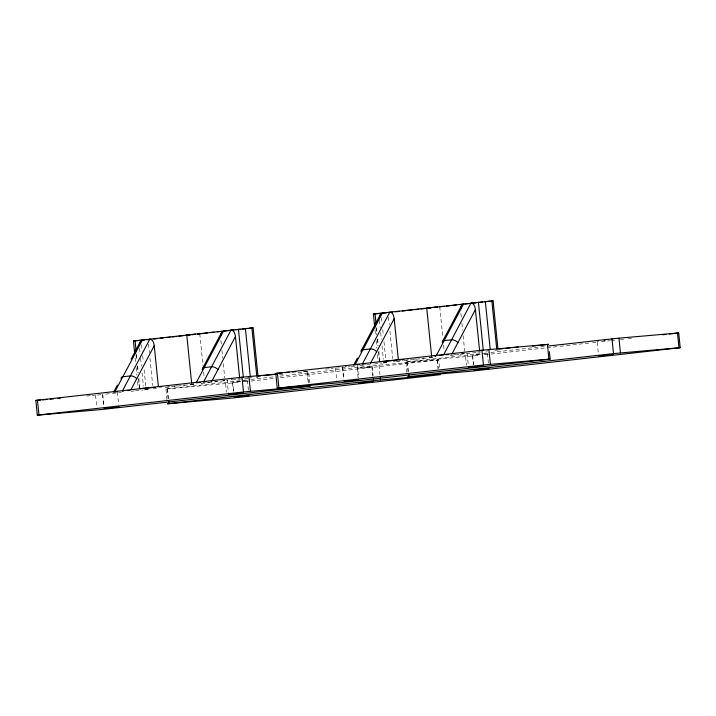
<?xml version="1.0" encoding="UTF-8"?>
<svg xmlns="http://www.w3.org/2000/svg" width="716" height="716" viewBox="0 0 716 716"><rect width="100%" height="100%" fill="white"/><g stroke="black" fill="none" stroke-linecap="round" stroke-linejoin="round"><path stroke-width="0.54" stroke-dasharray="3.58 2.69" d="M166.926 399.573L165.924 389.021L249.777 379.57M248.425 390.211L247.459 380.733L243.252 381.234M358.098 377.717L357.141 368.23L364.202 367.424L371.873 366.735L372.839 376.222M371.864 366.744L368.865 367.111M406.894 372.597L405.882 362.036L489.735 352.594M439.481 367.299L438.738 359.915L279.231 377.878M473.652 364.73L472.694 355.234L480.525 354.357M488.393 363.227L487.417 353.749L484.419 354.125M257.769 377.046L256.435 377.207M307.907 371.416L296.021 372.759M167.383 386.891L169.594 386.649M174.024 386.148L177.353 385.772M182.884 385.154L185.104 384.904M191.745 384.152L193.964 383.91M207.255 382.416L209.466 382.165M215.006 381.538L217.225 381.288M222.757 380.67L224.976 380.42L222.828 380.608M398.49 360.909L400.7 360.658M406.24 360.041L408.451 359.79M413.991 359.172L416.211 358.922M421.742 358.295L423.962 358.045M429.502 357.427L431.712 357.177M453.863 354.689L456.074 354.438M461.614 353.811L464.935 353.444M105.789 394.14L111.284 393.523M112.385 393.397L121.183 392.413M131.082 391.303L134.375 390.927M135.476 390.802L143.173 389.943M144.274 389.817L148.668 389.325M153.072 388.824L156.365 388.457M165.163 387.463L195.96 384.009M201.456 383.391L204.758 383.015L201.447 383.311M208.052 382.648L227.849 380.42M232.244 379.928L247.638 378.191M248.738 378.075L252.041 377.699M279.526 374.611L283.93 374.119M341.729 367.612L350.151 366.673M351.252 366.547L355.655 366.055M360.05 365.554L365.545 364.936M366.646 364.811L373.242 364.077M374.343 363.952L382.04 363.084M383.141 362.958L387.535 362.466M393.03 361.849L395.232 361.598M396.333 361.482L402.929 360.739M404.03 360.613L434.818 357.15M450.221 355.422L459.019 354.429M460.111 354.304L481.009 351.959M498.605 349.981L494.675 350.285M250.886 379.444L274.228 376.822M279.786 376.195L375.095 365.5L438.738 359.915M490.854 352.469L545.315 346.347M165.906 389.039L240.325 382.255M244.774 381.753L274.792 378.379M405.865 362.063L480.293 355.27M484.741 354.778L545.878 347.904M546.988 347.779L559.214 346.401M560.324 346.275L591.452 342.776M592.562 342.651L595.891 342.275M601.449 341.648L610.345 340.655M611.455 340.53L614.793 340.154M620.351 339.527L623.681 339.151M628.129 338.65L631.467 338.274M367.666 367.245L357.132 368.239M100.902 394.686L92.239 395.5M485.949 351.091L487.963 350.885M339.402 367.863L331.096 368.624M480.347 354.554L472.685 355.243M240.558 381.333L232.727 382.21L233.685 391.706M240.388 381.53L232.718 382.228M246.993 377.967L247.996 377.869M148.507 389.307L143.961 389.719M243.44 381.046L247.468 380.715M484.034 354.008L487.426 353.74M386.747 362.493L382.836 362.833M477.554 351.968L479.702 351.78M461.722 353.722L463.861 353.534M429.287 357.391L432.598 357.096M325.574 369.107L329.995 368.722M303.038 371.774L307.459 371.389L308.632 382.979M237.596 378.943L239.744 378.755M190.429 384.268L193.732 383.982M86.717 395.984L91.129 395.599M256.883 377.072L257.814 377.001M357.365 365.133L358.653 377.78M309.858 382.899L308.677 371.3M117.397 392.117L118.695 404.755M597.207 342.302L598.379 353.901M472.515 356.147L473.374 364.578M467.154 353.686L468.327 365.285M465.57 356.845L466.429 365.285M460.871 313.429L461.328 317.877M461.892 323.435L462.572 330.103M463.136 335.661L464.711 351.216M439.722 306.851L442.828 337.451M443.607 345.103L444.054 349.48M437.512 360.005L438.371 368.436M437.073 360.13L437.932 368.57M407.485 361.84L408.559 372.383M407.046 361.974L408.111 372.517M388.484 317.027L389.262 324.679M389.925 331.24L392.699 358.573M381.538 317.734L382.201 324.285M382.756 329.754L383.311 335.222M383.982 341.783L385.754 359.271M379.426 320.338L380.223 328.116M380.67 332.564L381.351 339.232M382.031 345.9L383.382 359.235M376.473 328.009L377.028 333.468M377.583 338.937L378.254 345.497M378.809 350.965L379.802 360.801M375.927 327.042L376.697 334.694M377.144 339.071L377.815 345.631M378.478 352.183L379.364 360.927M378.988 365.124L379.954 374.611M375.005 330.049L375.542 335.392M376.088 340.744L376.849 348.227M377.493 354.644L378.146 361.061M372.043 365.822L373.117 376.365M342.633 366.619L343.913 379.274M342.454 367.532L343.635 379.131M335.518 368.239L336.797 380.885M307.012 371.523L308.193 383.114M232.548 383.132L233.407 391.562M227.079 379.614L228.359 392.27M225.603 383.83L226.462 392.261M220.913 340.404L221.36 344.852M221.924 350.41L222.721 358.188M223.285 363.746L224.752 378.2M199.755 333.826L202.977 365.527M203.639 372.087L204.087 376.455M167.517 388.824L168.591 399.358M167.079 388.949L168.153 399.492M148.516 344.011L149.402 352.755M149.957 358.224L152.741 385.548M141.571 344.709L142.242 351.27M142.681 355.637L143.236 361.106M144.131 369.85L145.796 386.246M139.575 348.432L140.139 353.981M140.596 358.43L141.383 366.207M142.063 372.884L143.415 386.219M136.398 353.892L136.953 359.36M137.624 365.921L138.286 372.472M138.841 377.941L139.844 387.777M136.067 355.118L136.622 360.587M137.177 366.046L137.848 372.606M138.51 379.167L139.405 387.911M135.145 358.098L135.584 362.377M136.121 367.72L136.881 375.211M137.535 381.628L138.179 388.045M102.773 394.65L103.945 406.258M102.495 394.516L103.668 406.106M95.55 395.214L96.723 406.813"/><path stroke-width="1.07" d="M460.621 308.927L461.48 305.625M220.698 335.437L221.763 332.179L223.669 330.81L196.148 382.854M379.453 317.519L380.509 314.333L382.416 312.964L354.894 364.999M139.557 344.038L140.649 341.156L142.448 339.948L114.712 392.01M131.135 359.101L140.39 341.568M221.602 332.439L202.476 368.606M380.286 314.7L361.222 350.759M130.992 389.611L154.235 345.658C154.047 342.651 152.078 338.784 149.832 339.115L122.32 391.151L123.483 391.025M203.532 382.022L231.053 329.986C234.132 330.166 235.125 333.987 235.448 336.529L239.627 377.645M235.448 336.529L211.829 381.207L211.095 381.27M362.278 364.175L389.799 312.14C392.878 312.319 393.872 316.141 394.194 318.674L398.373 359.799M394.194 318.674L370.476 363.361M442.443 341.621L461.569 305.455L463.637 303.835L436.116 355.87M443.499 355.038L471.021 303.002C474.099 303.181 475.093 307.012 475.415 309.545L479.595 350.67M451.787 354.223L475.415 309.545M113.638 392.153L117.379 385.127M353.606 365.169L357.338 358.143M134.706 353.82L133.471 340.977L253.106 327.794L257.993 375.918M253.043 327.821L249.24 328.259M374.674 326.845L373.43 313.993L493.073 300.818L497.96 348.943M493.011 300.836L491.409 301.033M310.18 386.058L102.853 409.4L37.295 415.182L35.863 400.405L242.715 377.135L276.537 374.092M37.304 415.173L244.63 391.84L310.135 386.058M340.395 382.666L277.262 388.206L275.767 373.448L483.094 350.106L548.644 344.324L538.181 345.533M277.271 388.197L484.589 364.865L550.148 359.083L549.387 351.708M474.189 369.993L488.93 368.498L474.18 370.002M550.076 359.101L343.608 382.326M680.2 347.69L614.65 353.48L407.323 376.813L472.873 371.031L680.191 347.699L678.705 332.94L669.254 334.032M435.024 356.004L435.686 355.924M597.591 341.165L598.254 341.085M169.021 403.582L167.401 403.797L232.906 398.007L440.233 374.674L375.13 380.411L169.021 403.582L168.806 401.47M150.27 339.393L146.932 339.76M153.573 339.017L156.867 338.65M160.169 338.274L163.472 337.907M166.765 337.531L170.068 337.164M172.27 336.914L176.664 336.422M178.866 336.171L183.26 335.679M185.462 335.437L189.856 334.936M192.058 334.694L195.361 334.318M201.957 333.575L197.562 334.077L199.755 333.826M204.158 333.334L207.452 332.958M210.755 332.591L214.057 332.215M217.351 331.848L220.653 331.481M223.947 331.105L227.249 330.738M229.451 330.488L233.846 329.995M236.047 329.745L240.442 329.253M242.643 329.002L247.047 328.51M389.137 312.534L392.44 312.167M395.733 311.791L399.036 311.424M402.329 311.048L405.632 310.681M407.834 310.431L412.228 309.939M414.43 309.688L418.824 309.196M421.026 308.945L425.429 308.453M427.622 308.202L430.925 307.835M434.227 307.468L437.521 307.092M439.722 306.851L444.117 306.35M446.319 306.108L449.621 305.732M452.915 305.365L456.217 304.989M459.52 304.622L462.813 304.246M465.015 304.005L469.41 303.512M471.611 303.262L476.015 302.77M478.207 302.519L482.611 302.027M484.813 301.776L490.308 301.159M114.855 391.992L117.039 391.741M197.204 382.729L200.373 382.38M357.007 364.766L359.119 364.525M439.284 355.512L442.443 355.163M258.225 376.195L260.445 375.945M263.774 375.569L275.973 374.2M499.294 349.095L502.623 348.719M505.952 348.343L510.392 347.842M512.611 347.591L518.16 346.974M532.686 346.15L535.989 345.774M548.653 345.971L615.572 338.471L678.705 332.94M662.586 334.775L665.925 334.408M203.863 381.986L206.575 381.7M355.861 380.268L358.859 379.892L344.136 381.377L354.662 380.393M370.36 381.87L373.376 381.485L358.698 382.997L369.17 382.004M345.64 366.243L346.213 366.18M363.084 364.086L365.536 363.835M231.277 379.104L231.948 379.041M342.812 382.416L341.407 382.568M386.452 312.829L382.129 313.259M446.005 354.778L448.601 354.518M604.17 340.44L604.93 340.369M236.244 393.684L228.574 394.382L243.306 392.887L236.414 393.487M241.883 396.288L234.284 396.986L248.962 395.474L242.053 396.091M144.507 340.01L133.4 340.995M127.976 390.578L129.936 390.399M437.557 307.039L426.718 307.987L431.605 356.085M381.091 313.357L373.367 314.011M195.423 334.202L186.751 334.963L191.637 383.06M379.686 361.732L391.813 360.667M394.015 360.479L397.326 360.184M401.73 359.799L403.94 359.611M282.507 372.875L275.812 373.448M284.717 372.678L289.139 372.293M292.45 372.007L295.762 371.711M139.727 388.707L155.157 387.356M159.561 386.971L161.771 386.783M40.338 400.047L35.845 400.423M42.548 399.85L46.961 399.465M50.272 399.179L53.584 398.884M58.005 398.499L60.216 398.311M435.588 356.004L435.006 356.04M677.479 333.021L678.974 347.779M618.955 338.149L620.45 352.907M612.01 338.847L613.505 353.606M547.418 344.405L548.921 359.163M491.847 300.908L496.734 349.005M485.341 301.472L490.227 349.569M488.894 349.533L490.397 364.292M478.404 302.17L483.282 350.267M481.949 350.231L483.452 364.99M408.773 374.495L408.988 376.598M375.032 313.796L376.034 323.632M380.277 377.78L380.482 379.883M373.331 378.478L373.546 380.581M277.432 373.224L278.927 387.983M251.88 327.883L256.767 375.981M245.382 328.456L250.269 376.553M248.926 376.509L250.43 391.267M238.437 329.154L243.324 377.251M241.99 377.216L243.485 391.965M154.235 345.658L158.406 386.783M135.064 340.78L136.174 351.708M37.465 400.208L38.959 414.967M442.291 342.463A4.94 2.667 27.9 0 1 444.18 340.628L451.563 339.796A4.94 2.667 27.9 0 1 457.9 342.66M361.204 352.218A4.94 2.667 27.9 0 1 362.958 349.766L370.342 348.934A4.94 2.667 27.9 0 1 376.688 351.798M202.368 369.751A4.94 2.667 27.9 0 1 204.212 367.612L211.596 366.78A4.94 2.667 27.9 0 1 217.941 369.644M121.237 379.203A4.94 2.667 27.9 0 1 122.991 376.741L130.375 375.909A4.94 2.667 27.9 0 1 136.72 378.773M104.259 408.335L118.901 406.876L104.259 408.335M468.631 367.371L483.273 365.903L468.631 367.371M598.692 355.986L613.343 354.51L598.692 355.986"/></g></svg>
